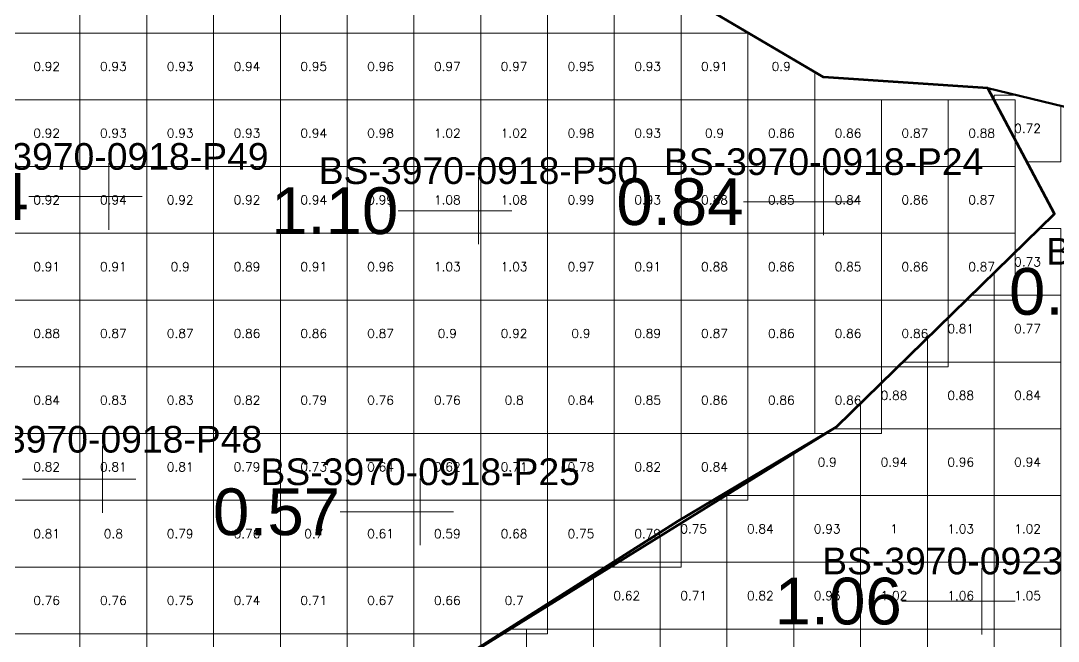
# Model space of a CAD drawing. Header units: inches. Extents: x 469759 to 470079, y 4349683 to 4349873.
# Drawn here: x 469908.42 to 469923.95, y 4349741.33 to 4349750.63 of the extents above; entities that cross this region are included whole.
import ezdxf
from ezdxf.enums import TextEntityAlignment as Align

# ---------------------------------------------------------------- set-up
doc = ezdxf.new("R2010")
doc.units = ezdxf.units.IN
doc.header["$MEASUREMENT"] = 0
for name, color, linetype, lineweight in [('点', 7, 'Continuous', 0), ('爆区方格网', 7, 'Continuous', 0), ('线条', 7, 'Continuous', 0), ('钻孔', 7, 'Continuous', 0)]:
    doc.layers.add(name, color=color, linetype=linetype, lineweight=lineweight)
doc.styles.add('3dmine_textStyle_1', font='txt.shx', dxfattribs={"height": 1, "bigfont": 'gbcbig.shx'})
doc.styles.add('3dmine_textStyle_2', font='arial.ttf', dxfattribs={"height": 1})

msp = doc.modelspace()

# ---------------------------------------------------------------- hatches: boundary and pattern name
at = {"layer": '钻孔', "linetype": 'Continuous', "lineweight": 0, "true_color": 0x00ffff, "extrusion": (0, 1, 0)}
for points in [[(-469910.736, 3959.602), (-469909.736, 3959.602), (-469909.736, 3972.602), (-469910.736, 3972.602)], [(-469921.438, 3959.664), (-469920.438, 3959.664), (-469920.438, 3972.664), (-469921.438, 3972.664)], [(-469910.641, 3959.669), (-469909.641, 3959.669), (-469909.641, 3972.669), (-469910.641, 3972.669)], [(-469915.398, 3959.63), (-469914.398, 3959.63), (-469914.398, 3972.63), (-469915.398, 3972.63)]]:
    msp.add_hatch(color=4, dxfattribs=at).paths.add_polyline_path(points, flags=0)
at = {"layer": '钻孔', "linetype": 'Continuous', "lineweight": 0, "true_color": 0x0000ff, "extrusion": (0, 1, 0)}
for points in [[(-469916.27, 3959.558), (-469915.27, 3959.558), (-469915.27, 3972.558), (-469916.27, 3972.558)], [(-469923.808, 3960.157), (-469922.808, 3960.157), (-469922.808, 3964.157), (-469923.808, 3964.157)]]:
    msp.add_hatch(color=5, dxfattribs=at).paths.add_polyline_path(points, flags=0)

# ---------------------------------------------------------------- linework, layer by layer
at = {"color": 5, "linetype": 'Continuous', "lineweight": 53, "elevation": 3966.246}
msp.add_lwpolyline([(469885.99, 4349718.382), (469904.397, 4349726.417), (469909.397, 4349735.816), (469909.188, 4349739.123), (469914.34, 4349740.643), (469918.257, 4349743.131), (469920.63, 4349744.542), (469923.896, 4349747.734), (469922.899, 4349749.619), (469920.438, 4349749.783), (469917.807, 4349751.337), (469919.44, 4349752.801), (469921.036, 4349753.929), (469923.781, 4349756.345), (469921.953, 4349757.713), (469919.744, 4349758.835), (469918.082, 4349760.773)], dxfattribs=at)
at = {"color": 1, "linetype": 'Continuous', "lineweight": 50, "true_color": 0xff0000, "elevation": 3966.246}
for points in [[(469874.939, 4349716.168), (469879.423, 4349718.362), (469885.99, 4349718.382), (469904.397, 4349726.417), (469909.397, 4349735.816), (469909.188, 4349739.123), (469914.34, 4349740.643), (469920.63, 4349744.542), (469923.896, 4349747.734), (469922.899, 4349749.619), (469922.899, 4349749.619)], [(469922.899, 4349749.619), (469930.619, 4349747.744), (469927.588, 4349745.496), (469927.738, 4349741.214), (469925.874, 4349738.479), (469920.687, 4349738.561), (469917.687, 4349735.561), (469916.154, 4349733.088), (469914.024, 4349730.958), (469913.154, 4349730.088), (469912.939, 4349729.926), (469911.939, 4349729.173), (469911.152, 4349728.58), (469909.939, 4349727.367), (469908.939, 4349726.367), (469908.152, 4349725.58), (469906.003, 4349724.058), (469905.903, 4349723.958), (469904.939, 4349722.994), (469903.939, 4349721.994), (469903.003, 4349721.058), (469902.938, 4349715.24)]]:
    msp.add_lwpolyline(points, dxfattribs=at)
at = {"color": 4, "linetype": 'Continuous', "lineweight": 0, "true_color": 0x00ffff, "elevation": 3966.246}
msp.add_lwpolyline([(469909.397, 4349735.816), (469909.188, 4349739.123), (469914.34, 4349740.643), (469919.755, 4349744), (469920.63, 4349744.542), (469923.896, 4349747.734), (469922.899, 4349749.619), (469930.619, 4349747.744), (469927.588, 4349745.496), (469927.738, 4349741.214), (469925.874, 4349738.479), (469920.687, 4349738.561), (469918.084, 4349735.958), (469917.687, 4349735.561), (469916.154, 4349733.088), (469914.313, 4349731.247), (469909.397, 4349735.816)], dxfattribs=at)
at = {"layer": '点', "color": 138, "linetype": 'Continuous', "lineweight": 0, "true_color": 0x004c4c}
for points, elevation in [([(469909.736, 4349747.494), (469909.736, 4349748.494)], 3972.602), ([(469920.438, 4349747.416), (469920.438, 4349748.416)], 3972.664), ([(469915.27, 4349747.281), (469915.27, 4349748.281)], 3972.558), ([(469910.236, 4349747.994), (469909.236, 4349747.994)], 3972.602), ([(469920.938, 4349747.916), (469919.938, 4349747.916)], 3972.664), ([(469915.77, 4349747.781), (469914.77, 4349747.781)], 3972.558), ([(469909.641, 4349743.257), (469909.641, 4349744.257)], 3972.669), ([(469910.141, 4349743.757), (469909.141, 4349743.757)], 3972.669), ([(469914.398, 4349742.77), (469914.398, 4349743.77)], 3972.63), ([(469914.898, 4349743.27), (469913.898, 4349743.27)], 3972.63), ([(469922.808, 4349741.433), (469922.808, 4349742.433)], 3964.157), ([(469923.308, 4349741.933), (469922.308, 4349741.933)], 3964.157)]:
    msp.add_lwpolyline(points, dxfattribs=dict(at, elevation=elevation))
at = {"layer": '爆区方格网', "color": 4, "linetype": 'Continuous', "lineweight": 0, "true_color": 0x00ffff}
for points, elevation in [([(469909.304, 4349750.442), (469908.304, 4349750.442), (469908.304, 4349751.442), (469909.304, 4349751.442), (469909.304, 4349750.442)], 3972.193), ([(469910.304, 4349750.442), (469909.304, 4349750.442), (469909.304, 4349751.442), (469910.304, 4349751.442), (469910.304, 4349750.442)], 3972.193), ([(469911.304, 4349750.442), (469910.304, 4349750.442), (469910.304, 4349751.442), (469911.304, 4349751.442), (469911.304, 4349750.442)], 3972.193), ([(469912.304, 4349750.442), (469911.304, 4349750.442), (469911.304, 4349751.442), (469912.304, 4349751.442), (469912.304, 4349750.442)], 3972.193), ([(469913.304, 4349750.442), (469912.304, 4349750.442), (469912.304, 4349751.442), (469913.304, 4349751.442), (469913.304, 4349750.442)], 3972.193), ([(469914.304, 4349750.442), (469913.304, 4349750.442), (469913.304, 4349751.442), (469914.304, 4349751.442), (469914.304, 4349750.442)], 3972.193), ([(469915.304, 4349750.442), (469914.304, 4349750.442), (469914.304, 4349751.442), (469915.304, 4349751.442), (469915.304, 4349750.442)], 3972.193), ([(469916.304, 4349750.442), (469915.304, 4349750.442), (469915.304, 4349751.442), (469916.304, 4349751.442), (469916.304, 4349750.442)], 3972.193), ([(469917.304, 4349750.442), (469916.304, 4349750.442), (469916.304, 4349751.442), (469917.304, 4349751.442), (469917.304, 4349750.442)], 3972.193), ([(469917.807, 4349751.337), (469918.304, 4349751.043), (469918.304, 4349750.442), (469917.304, 4349750.442), (469917.304, 4349751.442), (469917.924, 4349751.442), (469917.807, 4349751.337)], 3972.193), ([(469909.304, 4349749.442), (469908.304, 4349749.442), (469908.304, 4349750.442), (469909.304, 4349750.442), (469909.304, 4349749.442)], 3972.193), ([(469910.304, 4349749.442), (469909.304, 4349749.442), (469909.304, 4349750.442), (469910.304, 4349750.442), (469910.304, 4349749.442)], 3972.193), ([(469911.304, 4349749.442), (469910.304, 4349749.442), (469910.304, 4349750.442), (469911.304, 4349750.442), (469911.304, 4349749.442)], 3972.193), ([(469912.304, 4349749.442), (469911.304, 4349749.442), (469911.304, 4349750.442), (469912.304, 4349750.442), (469912.304, 4349749.442)], 3972.193), ([(469913.304, 4349749.442), (469912.304, 4349749.442), (469912.304, 4349750.442), (469913.304, 4349750.442), (469913.304, 4349749.442)], 3972.193), ([(469914.304, 4349749.442), (469913.304, 4349749.442), (469913.304, 4349750.442), (469914.304, 4349750.442), (469914.304, 4349749.442)], 3972.193), ([(469915.304, 4349749.442), (469914.304, 4349749.442), (469914.304, 4349750.442), (469915.304, 4349750.442), (469915.304, 4349749.442)], 3972.193), ([(469916.304, 4349749.442), (469915.304, 4349749.442), (469915.304, 4349750.442), (469916.304, 4349750.442), (469916.304, 4349749.442)], 3972.193), ([(469917.304, 4349749.442), (469916.304, 4349749.442), (469916.304, 4349750.442), (469917.304, 4349750.442), (469917.304, 4349749.442)], 3972.193), ([(469918.304, 4349749.442), (469917.304, 4349749.442), (469917.304, 4349750.442), (469918.304, 4349750.442), (469918.304, 4349749.442)], 3972.193), ([(469919.304, 4349749.442), (469918.304, 4349749.442), (469918.304, 4349750.442), (469919.304, 4349750.442), (469919.304, 4349749.442)], 3972.193), ([(469920.304, 4349749.862), (469920.304, 4349749.442), (469919.304, 4349749.442), (469919.304, 4349750.442), (469919.322, 4349750.442), (469920.304, 4349749.862)], 3972.193), ([(469909.304, 4349748.442), (469908.304, 4349748.442), (469908.304, 4349749.442), (469909.304, 4349749.442), (469909.304, 4349748.442)], 3972.193), ([(469910.304, 4349748.442), (469909.304, 4349748.442), (469909.304, 4349749.442), (469910.304, 4349749.442), (469910.304, 4349748.442)], 3972.193), ([(469911.304, 4349748.442), (469910.304, 4349748.442), (469910.304, 4349749.442), (469911.304, 4349749.442), (469911.304, 4349748.442)], 3972.193), ([(469912.304, 4349748.442), (469911.304, 4349748.442), (469911.304, 4349749.442), (469912.304, 4349749.442), (469912.304, 4349748.442)], 3972.193), ([(469913.304, 4349748.442), (469912.304, 4349748.442), (469912.304, 4349749.442), (469913.304, 4349749.442), (469913.304, 4349748.442)], 3972.193), ([(469914.304, 4349748.442), (469913.304, 4349748.442), (469913.304, 4349749.442), (469914.304, 4349749.442), (469914.304, 4349748.442)], 3972.193), ([(469915.304, 4349748.442), (469914.304, 4349748.442), (469914.304, 4349749.442), (469915.304, 4349749.442), (469915.304, 4349748.442)], 3972.193), ([(469916.304, 4349748.442), (469915.304, 4349748.442), (469915.304, 4349749.442), (469916.304, 4349749.442), (469916.304, 4349748.442)], 3972.193), ([(469917.304, 4349748.442), (469916.304, 4349748.442), (469916.304, 4349749.442), (469917.304, 4349749.442), (469917.304, 4349748.442)], 3972.193), ([(469918.304, 4349748.442), (469917.304, 4349748.442), (469917.304, 4349749.442), (469918.304, 4349749.442), (469918.304, 4349748.442)], 3972.193), ([(469919.304, 4349748.442), (469918.304, 4349748.442), (469918.304, 4349749.442), (469919.304, 4349749.442), (469919.304, 4349748.442)], 3972.193), ([(469920.304, 4349748.442), (469919.304, 4349748.442), (469919.304, 4349749.442), (469920.304, 4349749.442), (469920.304, 4349748.442)], 3972.193), ([(469921.304, 4349748.442), (469920.304, 4349748.442), (469920.304, 4349749.442), (469921.304, 4349749.442), (469921.304, 4349748.442)], 3972.193), ([(469922.304, 4349748.442), (469921.304, 4349748.442), (469921.304, 4349749.442), (469922.304, 4349749.442), (469922.304, 4349748.442)], 3972.193), ([(469923.304, 4349748.442), (469922.304, 4349748.442), (469922.304, 4349749.442), (469923.304, 4349749.442), (469923.304, 4349748.442)], 3972.193), ([(469923.991, 4349749.354), (469923.991, 4349748.514), (469923.484, 4349748.514), (469922.991, 4349749.446), (469922.991, 4349749.514), (469923.333, 4349749.514), (469923.991, 4349749.354)], 3964.157), ([(469909.304, 4349747.442), (469908.304, 4349747.442), (469908.304, 4349748.442), (469909.304, 4349748.442), (469909.304, 4349747.442)], 3972.193), ([(469910.304, 4349747.442), (469909.304, 4349747.442), (469909.304, 4349748.442), (469910.304, 4349748.442), (469910.304, 4349747.442)], 3972.193), ([(469911.304, 4349747.442), (469910.304, 4349747.442), (469910.304, 4349748.442), (469911.304, 4349748.442), (469911.304, 4349747.442)], 3972.193), ([(469912.304, 4349747.442), (469911.304, 4349747.442), (469911.304, 4349748.442), (469912.304, 4349748.442), (469912.304, 4349747.442)], 3972.193), ([(469913.304, 4349747.442), (469912.304, 4349747.442), (469912.304, 4349748.442), (469913.304, 4349748.442), (469913.304, 4349747.442)], 3972.193), ([(469914.304, 4349747.442), (469913.304, 4349747.442), (469913.304, 4349748.442), (469914.304, 4349748.442), (469914.304, 4349747.442)], 3972.193), ([(469915.304, 4349747.442), (469914.304, 4349747.442), (469914.304, 4349748.442), (469915.304, 4349748.442), (469915.304, 4349747.442)], 3972.193), ([(469916.304, 4349747.442), (469915.304, 4349747.442), (469915.304, 4349748.442), (469916.304, 4349748.442), (469916.304, 4349747.442)], 3972.193), ([(469917.304, 4349747.442), (469916.304, 4349747.442), (469916.304, 4349748.442), (469917.304, 4349748.442), (469917.304, 4349747.442)], 3972.193), ([(469918.304, 4349747.442), (469917.304, 4349747.442), (469917.304, 4349748.442), (469918.304, 4349748.442), (469918.304, 4349747.442)], 3972.193), ([(469919.304, 4349747.442), (469918.304, 4349747.442), (469918.304, 4349748.442), (469919.304, 4349748.442), (469919.304, 4349747.442)], 3972.193), ([(469920.304, 4349747.442), (469919.304, 4349747.442), (469919.304, 4349748.442), (469920.304, 4349748.442), (469920.304, 4349747.442)], 3972.193), ([(469921.304, 4349747.442), (469920.304, 4349747.442), (469920.304, 4349748.442), (469921.304, 4349748.442), (469921.304, 4349747.442)], 3972.193), ([(469922.304, 4349747.442), (469921.304, 4349747.442), (469921.304, 4349748.442), (469922.304, 4349748.442), (469922.304, 4349747.442)], 3972.193), ([(469923.304, 4349747.442), (469922.304, 4349747.442), (469922.304, 4349748.442), (469923.304, 4349748.442), (469923.304, 4349747.442)], 3972.193), ([(469909.304, 4349746.442), (469908.304, 4349746.442), (469908.304, 4349747.442), (469909.304, 4349747.442), (469909.304, 4349746.442)], 3972.193), ([(469910.304, 4349746.442), (469909.304, 4349746.442), (469909.304, 4349747.442), (469910.304, 4349747.442), (469910.304, 4349746.442)], 3972.193), ([(469911.304, 4349746.442), (469910.304, 4349746.442), (469910.304, 4349747.442), (469911.304, 4349747.442), (469911.304, 4349746.442)], 3972.193), ([(469912.304, 4349746.442), (469911.304, 4349746.442), (469911.304, 4349747.442), (469912.304, 4349747.442), (469912.304, 4349746.442)], 3972.193), ([(469913.304, 4349746.442), (469912.304, 4349746.442), (469912.304, 4349747.442), (469913.304, 4349747.442), (469913.304, 4349746.442)], 3972.193), ([(469914.304, 4349746.442), (469913.304, 4349746.442), (469913.304, 4349747.442), (469914.304, 4349747.442), (469914.304, 4349746.442)], 3972.193), ([(469915.304, 4349746.442), (469914.304, 4349746.442), (469914.304, 4349747.442), (469915.304, 4349747.442), (469915.304, 4349746.442)], 3972.193), ([(469916.304, 4349746.442), (469915.304, 4349746.442), (469915.304, 4349747.442), (469916.304, 4349747.442), (469916.304, 4349746.442)], 3972.193), ([(469917.304, 4349746.442), (469916.304, 4349746.442), (469916.304, 4349747.442), (469917.304, 4349747.442), (469917.304, 4349746.442)], 3972.193), ([(469918.304, 4349746.442), (469917.304, 4349746.442), (469917.304, 4349747.442), (469918.304, 4349747.442), (469918.304, 4349746.442)], 3972.193), ([(469919.304, 4349746.442), (469918.304, 4349746.442), (469918.304, 4349747.442), (469919.304, 4349747.442), (469919.304, 4349746.442)], 3972.193), ([(469920.304, 4349746.442), (469919.304, 4349746.442), (469919.304, 4349747.442), (469920.304, 4349747.442), (469920.304, 4349746.442)], 3972.193), ([(469921.304, 4349746.442), (469920.304, 4349746.442), (469920.304, 4349747.442), (469921.304, 4349747.442), (469921.304, 4349746.442)], 3972.193), ([(469922.304, 4349746.442), (469921.304, 4349746.442), (469921.304, 4349747.442), (469922.304, 4349747.442), (469922.304, 4349746.442)], 3972.193), ([(469923.304, 4349746.442), (469922.304, 4349746.442), (469922.304, 4349747.442), (469923.304, 4349747.442), (469923.304, 4349746.442)], 3972.193), ([(469923.991, 4349746.514), (469922.991, 4349746.514), (469922.991, 4349746.85), (469923.671, 4349747.514), (469923.991, 4349747.514), (469923.991, 4349746.514)], 3964.157), ([(469922.991, 4349745.514), (469921.991, 4349745.514), (469921.991, 4349745.872), (469922.647, 4349746.514), (469922.991, 4349746.514), (469922.991, 4349745.514)], 3964.157), ([(469923.991, 4349745.514), (469922.991, 4349745.514), (469922.991, 4349746.514), (469923.991, 4349746.514), (469923.991, 4349745.514)], 3964.157), ([(469909.304, 4349745.442), (469908.304, 4349745.442), (469908.304, 4349746.442), (469909.304, 4349746.442), (469909.304, 4349745.442)], 3972.193), ([(469910.304, 4349745.442), (469909.304, 4349745.442), (469909.304, 4349746.442), (469910.304, 4349746.442), (469910.304, 4349745.442)], 3972.193), ([(469911.304, 4349745.442), (469910.304, 4349745.442), (469910.304, 4349746.442), (469911.304, 4349746.442), (469911.304, 4349745.442)], 3972.193), ([(469912.304, 4349745.442), (469911.304, 4349745.442), (469911.304, 4349746.442), (469912.304, 4349746.442), (469912.304, 4349745.442)], 3972.193), ([(469913.304, 4349745.442), (469912.304, 4349745.442), (469912.304, 4349746.442), (469913.304, 4349746.442), (469913.304, 4349745.442)], 3972.193), ([(469914.304, 4349745.442), (469913.304, 4349745.442), (469913.304, 4349746.442), (469914.304, 4349746.442), (469914.304, 4349745.442)], 3972.193), ([(469915.304, 4349745.442), (469914.304, 4349745.442), (469914.304, 4349746.442), (469915.304, 4349746.442), (469915.304, 4349745.442)], 3972.193), ([(469916.304, 4349745.442), (469915.304, 4349745.442), (469915.304, 4349746.442), (469916.304, 4349746.442), (469916.304, 4349745.442)], 3972.193), ([(469917.304, 4349745.442), (469916.304, 4349745.442), (469916.304, 4349746.442), (469917.304, 4349746.442), (469917.304, 4349745.442)], 3972.193), ([(469918.304, 4349745.442), (469917.304, 4349745.442), (469917.304, 4349746.442), (469918.304, 4349746.442), (469918.304, 4349745.442)], 3972.193), ([(469919.304, 4349745.442), (469918.304, 4349745.442), (469918.304, 4349746.442), (469919.304, 4349746.442), (469919.304, 4349745.442)], 3972.193), ([(469920.304, 4349745.442), (469919.304, 4349745.442), (469919.304, 4349746.442), (469920.304, 4349746.442), (469920.304, 4349745.442)], 3972.193), ([(469921.304, 4349745.442), (469920.304, 4349745.442), (469920.304, 4349746.442), (469921.304, 4349746.442), (469921.304, 4349745.442)], 3972.193), ([(469922.304, 4349745.442), (469921.304, 4349745.442), (469921.304, 4349746.442), (469922.304, 4349746.442), (469922.304, 4349745.442)], 3972.193), ([(469909.304, 4349744.442), (469908.304, 4349744.442), (469908.304, 4349745.442), (469909.304, 4349745.442), (469909.304, 4349744.442)], 3972.193), ([(469910.304, 4349744.442), (469909.304, 4349744.442), (469909.304, 4349745.442), (469910.304, 4349745.442), (469910.304, 4349744.442)], 3972.193), ([(469911.304, 4349744.442), (469910.304, 4349744.442), (469910.304, 4349745.442), (469911.304, 4349745.442), (469911.304, 4349744.442)], 3972.193), ([(469912.304, 4349744.442), (469911.304, 4349744.442), (469911.304, 4349745.442), (469912.304, 4349745.442), (469912.304, 4349744.442)], 3972.193), ([(469913.304, 4349744.442), (469912.304, 4349744.442), (469912.304, 4349745.442), (469913.304, 4349745.442), (469913.304, 4349744.442)], 3972.193), ([(469914.304, 4349744.442), (469913.304, 4349744.442), (469913.304, 4349745.442), (469914.304, 4349745.442), (469914.304, 4349744.442)], 3972.193), ([(469915.304, 4349744.442), (469914.304, 4349744.442), (469914.304, 4349745.442), (469915.304, 4349745.442), (469915.304, 4349744.442)], 3972.193), ([(469916.304, 4349744.442), (469915.304, 4349744.442), (469915.304, 4349745.442), (469916.304, 4349745.442), (469916.304, 4349744.442)], 3972.193), ([(469917.304, 4349744.442), (469916.304, 4349744.442), (469916.304, 4349745.442), (469917.304, 4349745.442), (469917.304, 4349744.442)], 3972.193), ([(469918.304, 4349744.442), (469917.304, 4349744.442), (469917.304, 4349745.442), (469918.304, 4349745.442), (469918.304, 4349744.442)], 3972.193), ([(469919.304, 4349744.442), (469918.304, 4349744.442), (469918.304, 4349745.442), (469919.304, 4349745.442), (469919.304, 4349744.442)], 3972.193), ([(469920.304, 4349744.442), (469919.304, 4349744.442), (469919.304, 4349745.442), (469920.304, 4349745.442), (469920.304, 4349744.442)], 3972.193), ([(469921.304, 4349744.442), (469920.469, 4349744.442), (469920.63, 4349744.542), (469920.462, 4349744.442), (469920.304, 4349744.442), (469920.304, 4349745.442), (469921.304, 4349745.442), (469921.304, 4349744.442)], 3972.193), ([(469921.991, 4349744.514), (469920.991, 4349744.514), (469920.991, 4349744.895), (469921.624, 4349745.514), (469921.991, 4349745.514), (469921.991, 4349744.514)], 3964.157), ([(469922.991, 4349744.514), (469921.991, 4349744.514), (469921.991, 4349745.514), (469922.991, 4349745.514), (469922.991, 4349744.514)], 3964.157), ([(469923.991, 4349744.514), (469922.991, 4349744.514), (469922.991, 4349745.514), (469923.991, 4349745.514), (469923.991, 4349744.514)], 3964.157), ([(469909.304, 4349743.442), (469908.304, 4349743.442), (469908.304, 4349744.442), (469909.304, 4349744.442), (469909.304, 4349743.442)], 3972.193), ([(469910.304, 4349743.442), (469909.304, 4349743.442), (469909.304, 4349744.442), (469910.304, 4349744.442), (469910.304, 4349743.442)], 3972.193), ([(469911.304, 4349743.442), (469910.304, 4349743.442), (469910.304, 4349744.442), (469911.304, 4349744.442), (469911.304, 4349743.442)], 3972.193), ([(469912.304, 4349743.442), (469911.304, 4349743.442), (469911.304, 4349744.442), (469912.304, 4349744.442), (469912.304, 4349743.442)], 3972.193), ([(469913.304, 4349743.442), (469912.304, 4349743.442), (469912.304, 4349744.442), (469913.304, 4349744.442), (469913.304, 4349743.442)], 3972.193), ([(469914.304, 4349743.442), (469913.304, 4349743.442), (469913.304, 4349744.442), (469914.304, 4349744.442), (469914.304, 4349743.442)], 3972.193), ([(469915.304, 4349743.442), (469914.304, 4349743.442), (469914.304, 4349744.442), (469915.304, 4349744.442), (469915.304, 4349743.442)], 3972.193), ([(469916.304, 4349743.442), (469915.304, 4349743.442), (469915.304, 4349744.442), (469916.304, 4349744.442), (469916.304, 4349743.442)], 3972.193), ([(469917.304, 4349743.442), (469916.304, 4349743.442), (469916.304, 4349744.442), (469917.304, 4349744.442), (469917.304, 4349743.442)], 3972.193), ([(469918.304, 4349743.442), (469917.304, 4349743.442), (469917.304, 4349744.442), (469918.304, 4349744.442), (469918.304, 4349743.442)], 3972.193), ([(469919.304, 4349743.753), (469918.78, 4349743.442), (469918.304, 4349743.442), (469918.304, 4349744.442), (469919.304, 4349744.442), (469919.304, 4349743.753)], 3972.193), ([(469920.991, 4349743.514), (469919.991, 4349743.514), (469919.991, 4349744.146), (469920.584, 4349744.514), (469920.991, 4349744.514), (469920.991, 4349743.514)], 3964.157), ([(469921.991, 4349743.514), (469920.991, 4349743.514), (469920.991, 4349744.514), (469921.991, 4349744.514), (469921.991, 4349743.514)], 3964.157), ([(469922.991, 4349743.514), (469921.991, 4349743.514), (469921.991, 4349744.514), (469922.991, 4349744.514), (469922.991, 4349743.514)], 3964.157), ([(469923.991, 4349743.514), (469922.991, 4349743.514), (469922.991, 4349744.514), (469923.991, 4349744.514), (469923.991, 4349743.514)], 3964.157), ([(469919.304, 4349743.442), (469918.856, 4349743.442), (469919.304, 4349743.72), (469919.304, 4349743.442)], 3972.193), ([(469918.991, 4349742.514), (469917.991, 4349742.514), (469917.991, 4349742.906), (469918.971, 4349743.514), (469918.991, 4349743.514), (469918.991, 4349742.514)], 3964.157), ([(469919.991, 4349742.514), (469918.991, 4349742.514), (469918.991, 4349743.514), (469919.991, 4349743.514), (469919.991, 4349742.514)], 3964.157), ([(469920.991, 4349742.514), (469919.991, 4349742.514), (469919.991, 4349743.514), (469920.991, 4349743.514), (469920.991, 4349742.514)], 3964.157), ([(469921.991, 4349742.514), (469920.991, 4349742.514), (469920.991, 4349743.514), (469921.991, 4349743.514), (469921.991, 4349742.514)], 3964.157), ([(469922.991, 4349742.514), (469921.991, 4349742.514), (469921.991, 4349743.514), (469922.991, 4349743.514), (469922.991, 4349742.514)], 3964.157), ([(469923.991, 4349742.514), (469922.991, 4349742.514), (469922.991, 4349743.514), (469923.991, 4349743.514), (469923.991, 4349742.514)], 3964.157), ([(469909.304, 4349742.442), (469908.304, 4349742.442), (469908.304, 4349743.442), (469909.304, 4349743.442), (469909.304, 4349742.442)], 3972.193), ([(469910.304, 4349742.442), (469909.304, 4349742.442), (469909.304, 4349743.442), (469910.304, 4349743.442), (469910.304, 4349742.442)], 3972.193), ([(469911.304, 4349742.442), (469910.304, 4349742.442), (469910.304, 4349743.442), (469911.304, 4349743.442), (469911.304, 4349742.442)], 3972.193), ([(469912.304, 4349742.442), (469911.304, 4349742.442), (469911.304, 4349743.442), (469912.304, 4349743.442), (469912.304, 4349742.442)], 3972.193), ([(469913.304, 4349742.442), (469912.304, 4349742.442), (469912.304, 4349743.442), (469913.304, 4349743.442), (469913.304, 4349742.442)], 3972.193), ([(469914.304, 4349742.442), (469913.304, 4349742.442), (469913.304, 4349743.442), (469914.304, 4349743.442), (469914.304, 4349742.442)], 3972.193), ([(469915.304, 4349742.442), (469914.304, 4349742.442), (469914.304, 4349743.442), (469915.304, 4349743.442), (469915.304, 4349742.442)], 3972.193), ([(469916.304, 4349742.442), (469915.304, 4349742.442), (469915.304, 4349743.442), (469916.304, 4349743.442), (469916.304, 4349742.442)], 3972.193), ([(469917.304, 4349742.525), (469917.172, 4349742.442), (469916.304, 4349742.442), (469916.304, 4349743.442), (469917.304, 4349743.442), (469917.304, 4349742.525)], 3972.193), ([(469918.304, 4349743.159), (469918.257, 4349743.131), (469917.304, 4349742.525), (469917.304, 4349743.442), (469918.304, 4349743.442), (469918.304, 4349743.159)], 3972.193), ([(469918.304, 4349742.442), (469917.304, 4349742.442), (469917.304, 4349742.48), (469918.304, 4349743.1), (469918.304, 4349742.442)], 3972.193), ([(469909.304, 4349741.442), (469908.304, 4349741.442), (469908.304, 4349742.442), (469909.304, 4349742.442), (469909.304, 4349741.442)], 3972.193), ([(469910.304, 4349741.442), (469909.304, 4349741.442), (469909.304, 4349742.442), (469910.304, 4349742.442), (469910.304, 4349741.442)], 3972.193), ([(469911.304, 4349741.442), (469910.304, 4349741.442), (469910.304, 4349742.442), (469911.304, 4349742.442), (469911.304, 4349741.442)], 3972.193), ([(469912.304, 4349741.442), (469911.304, 4349741.442), (469911.304, 4349742.442), (469912.304, 4349742.442), (469912.304, 4349741.442)], 3972.193), ([(469913.304, 4349741.442), (469912.304, 4349741.442), (469912.304, 4349742.442), (469913.304, 4349742.442), (469913.304, 4349741.442)], 3972.193), ([(469914.304, 4349741.442), (469913.304, 4349741.442), (469913.304, 4349742.442), (469914.304, 4349742.442), (469914.304, 4349741.442)], 3972.193), ([(469915.304, 4349741.442), (469914.304, 4349741.442), (469914.304, 4349742.442), (469915.304, 4349742.442), (469915.304, 4349741.442)], 3972.193), ([(469916.304, 4349741.89), (469915.598, 4349741.442), (469915.304, 4349741.442), (469915.304, 4349742.442), (469916.304, 4349742.442), (469916.304, 4349741.89)], 3972.193), ([(469917.991, 4349741.514), (469916.991, 4349741.514), (469916.991, 4349742.286), (469917.358, 4349742.514), (469917.991, 4349742.514), (469917.991, 4349741.514)], 3964.157), ([(469917.304, 4349742.442), (469917.242, 4349742.442), (469917.304, 4349742.48), (469917.304, 4349742.442)], 3972.193), ([(469918.991, 4349741.514), (469917.991, 4349741.514), (469917.991, 4349742.514), (469918.991, 4349742.514), (469918.991, 4349741.514)], 3964.157), ([(469919.991, 4349741.514), (469918.991, 4349741.514), (469918.991, 4349742.514), (469919.991, 4349742.514), (469919.991, 4349741.514)], 3964.157), ([(469920.991, 4349741.514), (469919.991, 4349741.514), (469919.991, 4349742.514), (469920.991, 4349742.514), (469920.991, 4349741.514)], 3964.157), ([(469921.991, 4349741.514), (469920.991, 4349741.514), (469920.991, 4349742.514), (469921.991, 4349742.514), (469921.991, 4349741.514)], 3964.157), ([(469922.991, 4349741.514), (469921.991, 4349741.514), (469921.991, 4349742.514), (469922.991, 4349742.514), (469922.991, 4349741.514)], 3964.157), ([(469923.991, 4349741.514), (469922.991, 4349741.514), (469922.991, 4349742.514), (469923.991, 4349742.514), (469923.991, 4349741.514)], 3964.157), ([(469916.304, 4349741.442), (469915.629, 4349741.442), (469916.304, 4349741.86), (469916.304, 4349741.442)], 3972.193), ([(469915.991, 4349740.514), (469914.991, 4349740.514), (469914.991, 4349741.046), (469915.745, 4349741.514), (469915.991, 4349741.514), (469915.991, 4349740.514)], 3964.157), ([(469916.991, 4349740.514), (469915.991, 4349740.514), (469915.991, 4349741.514), (469916.991, 4349741.514), (469916.991, 4349740.514)], 3964.157), ([(469917.991, 4349740.514), (469916.991, 4349740.514), (469916.991, 4349741.514), (469917.991, 4349741.514), (469917.991, 4349740.514)], 3964.157), ([(469918.991, 4349740.514), (469917.991, 4349740.514), (469917.991, 4349741.514), (469918.991, 4349741.514), (469918.991, 4349740.514)], 3964.157), ([(469919.991, 4349740.514), (469918.991, 4349740.514), (469918.991, 4349741.514), (469919.991, 4349741.514), (469919.991, 4349740.514)], 3964.157), ([(469920.991, 4349740.514), (469919.991, 4349740.514), (469919.991, 4349741.514), (469920.991, 4349741.514), (469920.991, 4349740.514)], 3964.157), ([(469921.991, 4349740.514), (469920.991, 4349740.514), (469920.991, 4349741.514), (469921.991, 4349741.514), (469921.991, 4349740.514)], 3964.157), ([(469922.991, 4349740.514), (469921.991, 4349740.514), (469921.991, 4349741.514), (469922.991, 4349741.514), (469922.991, 4349740.514)], 3964.157), ([(469923.991, 4349740.514), (469922.991, 4349740.514), (469922.991, 4349741.514), (469923.991, 4349741.514), (469923.991, 4349740.514)], 3964.157), ([(469909.304, 4349740.442), (469908.304, 4349740.442), (469908.304, 4349741.442), (469909.304, 4349741.442), (469909.304, 4349740.442)], 3972.193), ([(469910.304, 4349740.442), (469909.304, 4349740.442), (469909.304, 4349741.442), (469910.304, 4349741.442), (469910.304, 4349740.442)], 3972.193), ([(469911.304, 4349740.442), (469910.304, 4349740.442), (469910.304, 4349741.442), (469911.304, 4349741.442), (469911.304, 4349740.442)], 3972.193), ([(469912.304, 4349740.442), (469911.304, 4349740.442), (469911.304, 4349741.442), (469912.304, 4349741.442), (469912.304, 4349740.442)], 3972.193), ([(469913.304, 4349740.442), (469912.304, 4349740.442), (469912.304, 4349741.442), (469913.304, 4349741.442), (469913.304, 4349740.442)], 3972.193), ([(469914.304, 4349740.442), (469913.304, 4349740.442), (469913.304, 4349741.442), (469914.304, 4349741.442), (469914.304, 4349740.442)], 3972.193), ([(469915.304, 4349741.255), (469914.34, 4349740.643), (469915.304, 4349741.24), (469915.304, 4349740.442), (469914.304, 4349740.442), (469914.304, 4349741.442), (469915.304, 4349741.442), (469915.304, 4349741.255)], 3972.193)]:
    msp.add_lwpolyline(points, dxfattribs=dict(at, elevation=elevation))
at = {"layer": '线条', "color": 138, "linetype": 'Continuous', "lineweight": 0, "true_color": 0x004c4c}
for points, elevation in [([(469909.736, 4349747.994), (469909.736, 4349747.994), (469909.736, 4349747.994)], 3972.602), ([(469920.438, 4349747.916), (469920.438, 4349747.916), (469920.438, 4349747.916)], 3972.664), ([(469915.27, 4349747.781), (469915.27, 4349747.781), (469915.27, 4349747.781)], 3972.558), ([(469909.641, 4349743.757), (469909.641, 4349743.757), (469909.641, 4349743.757)], 3972.669), ([(469914.398, 4349743.27), (469914.398, 4349743.27), (469914.398, 4349743.27)], 3972.63), ([(469922.808, 4349741.933), (469922.808, 4349741.933), (469922.808, 4349741.933)], 3964.157)]:
    msp.add_lwpolyline(points, dxfattribs=dict(at, elevation=elevation))
at = {"layer": '钻孔', "color": 4, "linetype": 'Continuous', "lineweight": 0, "true_color": 0x00ffff}
for points, elevation in [([(469909.736, 4349747.994), (469908.536, 4349747.994)], 3972.602), ([(469909.736, 4349747.994), (469908.536, 4349747.994)], 3959.602), ([(469920.438, 4349747.916), (469919.238, 4349747.916)], 3972.664), ([(469920.438, 4349747.916), (469919.238, 4349747.916)], 3959.664), ([(469909.641, 4349743.757), (469908.441, 4349743.757)], 3972.669), ([(469909.641, 4349743.757), (469908.441, 4349743.757)], 3959.669), ([(469914.398, 4349743.27), (469913.198, 4349743.27)], 3972.63), ([(469914.398, 4349743.27), (469913.198, 4349743.27)], 3959.63)]:
    msp.add_lwpolyline(points, dxfattribs=dict(at, elevation=elevation))
at = {"layer": '钻孔', "color": 5, "linetype": 'Continuous', "lineweight": 0, "true_color": 0x0000ff}
for points, elevation in [([(469915.27, 4349747.781), (469914.07, 4349747.781)], 3972.558), ([(469915.27, 4349747.781), (469914.07, 4349747.781)], 3959.558), ([(469922.808, 4349741.933), (469921.608, 4349741.933)], 3964.157), ([(469922.808, 4349741.933), (469921.608, 4349741.933)], 3960.157)]:
    msp.add_lwpolyline(points, dxfattribs=dict(at, elevation=elevation))

# ---------------------------------------------------------------- texts
at = {"color": 4, "linetype": 'Continuous', "lineweight": 0, "true_color": 0x00ffff, "style": '3dmine_textStyle_1'}
for s, height, p in [('0.92', 0.1333, (469908.804, 4349749.942, 3972.193)), ('0.93', 0.1333, (469909.804, 4349749.942, 3972.193)), ('0.93', 0.1333, (469910.804, 4349749.942, 3972.193)), ('0.94', 0.1333, (469911.804, 4349749.942, 3972.193)), ('0.95', 0.1333, (469912.804, 4349749.942, 3972.193)), ('0.96', 0.1333, (469913.804, 4349749.942, 3972.193)), ('0.97', 0.1333, (469914.804, 4349749.942, 3972.193)), ('0.97', 0.1333, (469915.804, 4349749.942, 3972.193)), ('0.95', 0.1333, (469916.804, 4349749.942, 3972.193)), ('0.93', 0.1333, (469917.804, 4349749.942, 3972.193)), ('0.91', 0.1333, (469918.804, 4349749.942, 3972.193)), ('0.9', 0.1333, (469919.804, 4349749.942, 3972.193)), ('0.92', 0.1333, (469908.804, 4349748.942, 3972.193)), ('0.93', 0.1333, (469909.804, 4349748.942, 3972.193)), ('0.93', 0.1333, (469910.804, 4349748.942, 3972.193)), ('0.93', 0.1333, (469911.804, 4349748.942, 3972.193)), ('0.94', 0.1333, (469912.804, 4349748.942, 3972.193)), ('0.98', 0.1333, (469913.804, 4349748.942, 3972.193)), ('1.02', 0.1333, (469914.804, 4349748.942, 3972.193)), ('1.02', 0.1333, (469915.804, 4349748.942, 3972.193)), ('0.98', 0.1333, (469916.804, 4349748.942, 3972.193)), ('0.93', 0.1333, (469917.804, 4349748.942, 3972.193)), ('0.9', 0.1333, (469918.804, 4349748.942, 3972.193)), ('0.86', 0.1333, (469919.804, 4349748.942, 3972.193)), ('0.86', 0.1333, (469920.804, 4349748.942, 3972.193)), ('0.87', 0.1333, (469921.804, 4349748.942, 3972.193)), ('0.88', 0.1333, (469922.804, 4349748.942, 3972.193)), ('0.72', 0.1333, (469923.491, 4349749.014, 3964.157)), ('0.92', 0.1333, (469908.804, 4349747.942, 3972.193)), ('0.94', 0.1333, (469909.804, 4349747.942, 3972.193)), ('0.92', 0.1333, (469910.804, 4349747.942, 3972.193)), ('0.92', 0.1333, (469911.804, 4349747.942, 3972.193)), ('0.94', 0.1333, (469912.804, 4349747.942, 3972.193)), ('0.99', 0.1333, (469913.804, 4349747.942, 3972.193)), ('1.08', 0.1333, (469914.804, 4349747.942, 3972.193)), ('1.08', 0.1333, (469915.804, 4349747.942, 3972.193)), ('0.99', 0.1333, (469916.804, 4349747.942, 3972.193)), ('0.93', 0.1333, (469917.804, 4349747.942, 3972.193)), ('0.88', 0.1333, (469918.804, 4349747.942, 3972.193)), ('0.85', 0.1333, (469919.804, 4349747.942, 3972.193)), ('0.84', 0.1333, (469920.804, 4349747.942, 3972.193)), ('0.86', 0.1333, (469921.804, 4349747.942, 3972.193)), ('0.87', 0.1333, (469922.804, 4349747.942, 3972.193)), ('0.91', 0.1333, (469908.804, 4349746.942, 3972.193)), ('0.91', 0.1333, (469909.804, 4349746.942, 3972.193)), ('0.9', 0.1333, (469910.804, 4349746.942, 3972.193)), ('0.89', 0.1333, (469911.804, 4349746.942, 3972.193)), ('0.91', 0.1333, (469912.804, 4349746.942, 3972.193)), ('0.96', 0.1333, (469913.804, 4349746.942, 3972.193)), ('1.03', 0.1333, (469914.804, 4349746.942, 3972.193)), ('1.03', 0.1333, (469915.804, 4349746.942, 3972.193)), ('0.97', 0.1333, (469916.804, 4349746.942, 3972.193)), ('0.91', 0.1333, (469917.804, 4349746.942, 3972.193)), ('0.88', 0.1333, (469918.804, 4349746.942, 3972.193)), ('0.86', 0.1333, (469919.804, 4349746.942, 3972.193)), ('0.85', 0.1333, (469920.804, 4349746.942, 3972.193)), ('0.86', 0.1333, (469921.804, 4349746.942, 3972.193)), ('0.87', 0.1333, (469922.804, 4349746.942, 3972.193)), ('0.73', 0.1333, (469923.491, 4349747.014, 3964.157)), ('0.88', 0.1333, (469908.804, 4349745.942, 3972.193)), ('0.87', 0.1333, (469909.804, 4349745.942, 3972.193)), ('0.87', 0.1333, (469910.804, 4349745.942, 3972.193)), ('0.86', 0.1333, (469911.804, 4349745.942, 3972.193)), ('0.86', 0.1333, (469912.804, 4349745.942, 3972.193)), ('0.87', 0.1333, (469913.804, 4349745.942, 3972.193)), ('0.9', 0.1333, (469914.804, 4349745.942, 3972.193)), ('0.92', 0.1333, (469915.804, 4349745.942, 3972.193)), ('0.9', 0.1333, (469916.804, 4349745.942, 3972.193)), ('0.89', 0.1333, (469917.804, 4349745.942, 3972.193)), ('0.87', 0.1333, (469918.804, 4349745.942, 3972.193)), ('0.86', 0.1333, (469919.804, 4349745.942, 3972.193)), ('0.86', 0.1333, (469920.804, 4349745.942, 3972.193)), ('0.86', 0.1333, (469921.804, 4349745.942, 3972.193)), ('0.81', 0.1333, (469922.491, 4349746.014, 3964.157)), ('0.77', 0.1333, (469923.491, 4349746.014, 3964.157)), ('0.88', 0.1333, (469921.491, 4349745.014, 3964.157)), ('0.88', 0.1333, (469922.491, 4349745.014, 3964.157)), ('0.84', 0.1333, (469923.491, 4349745.014, 3964.157)), ('0.84', 0.1333, (469908.804, 4349744.942, 3972.193)), ('0.83', 0.1333, (469909.804, 4349744.942, 3972.193)), ('0.83', 0.1333, (469910.804, 4349744.942, 3972.193)), ('0.82', 0.1333, (469911.804, 4349744.942, 3972.193)), ('0.79', 0.1333, (469912.804, 4349744.942, 3972.193)), ('0.76', 0.1333, (469913.804, 4349744.942, 3972.193)), ('0.76', 0.1333, (469914.804, 4349744.942, 3972.193)), ('0.8', 0.1333, (469915.804, 4349744.942, 3972.193)), ('0.84', 0.1333, (469916.804, 4349744.942, 3972.193)), ('0.85', 0.1333, (469917.804, 4349744.942, 3972.193)), ('0.86', 0.1333, (469918.804, 4349744.942, 3972.193)), ('0.86', 0.1333, (469919.804, 4349744.942, 3972.193)), ('0.86', 0.1333, (469920.804, 4349744.942, 3972.193)), ('0.82', 0.1333, (469908.804, 4349743.942, 3972.193)), ('0.81', 0.1333, (469909.804, 4349743.942, 3972.193)), ('0.81', 0.1333, (469910.804, 4349743.942, 3972.193)), ('0.79', 0.1333, (469911.804, 4349743.942, 3972.193)), ('0.73', 0.1333, (469912.804, 4349743.942, 3972.193)), ('0.64', 0.1333, (469913.804, 4349743.942, 3972.193)), ('0.62', 0.1333, (469914.804, 4349743.942, 3972.193)), ('0.71', 0.1333, (469915.804, 4349743.942, 3972.193)), ('0.78', 0.1333, (469916.804, 4349743.942, 3972.193)), ('0.82', 0.1333, (469917.804, 4349743.942, 3972.193)), ('0.84', 0.1333, (469918.804, 4349743.942, 3972.193)), ('0.9', 0.1333, (469920.491, 4349744.014, 3964.157)), ('0.94', 0.1333, (469921.491, 4349744.014, 3964.157)), ('0.96', 0.1333, (469922.491, 4349744.014, 3964.157)), ('0.94', 0.1333, (469923.491, 4349744.014, 3964.157)), ('0.75', 0.1333, (469918.491, 4349743.014, 3964.157)), ('0.84', 0.1333, (469919.491, 4349743.014, 3964.157)), ('0.93', 0.1333, (469920.491, 4349743.014, 3964.157)), ('1', 0.133, (469921.491, 4349743.014, 3964.157)), ('1.03', 0.1333, (469922.491, 4349743.014, 3964.157)), ('1.02', 0.1333, (469923.491, 4349743.014, 3964.157)), ('0.81', 0.1333, (469908.804, 4349742.942, 3972.193)), ('0.8', 0.1333, (469909.804, 4349742.942, 3972.193)), ('0.79', 0.1333, (469910.804, 4349742.942, 3972.193)), ('0.76', 0.1333, (469911.804, 4349742.942, 3972.193)), ('0.7', 0.1333, (469912.804, 4349742.942, 3972.193)), ('0.61', 0.1333, (469913.804, 4349742.942, 3972.193)), ('0.59', 0.1333, (469914.804, 4349742.942, 3972.193)), ('0.68', 0.1333, (469915.804, 4349742.942, 3972.193)), ('0.75', 0.1333, (469916.804, 4349742.942, 3972.193)), ('0.79', 0.1333, (469917.804, 4349742.942, 3972.193)), ('0.76', 0.1333, (469908.804, 4349741.942, 3972.193)), ('0.76', 0.1333, (469909.804, 4349741.942, 3972.193)), ('0.75', 0.1333, (469910.804, 4349741.942, 3972.193)), ('0.74', 0.1333, (469911.804, 4349741.942, 3972.193)), ('0.71', 0.1333, (469912.804, 4349741.942, 3972.193)), ('0.67', 0.1333, (469913.804, 4349741.942, 3972.193)), ('0.66', 0.1333, (469914.804, 4349741.942, 3972.193)), ('0.7', 0.1333, (469915.804, 4349741.942, 3972.193)), ('0.62', 0.1333, (469917.491, 4349742.014, 3964.157)), ('0.71', 0.1333, (469918.491, 4349742.014, 3964.157)), ('0.82', 0.1333, (469919.491, 4349742.014, 3964.157)), ('0.93', 0.1333, (469920.491, 4349742.014, 3964.157)), ('1.02', 0.1333, (469921.491, 4349742.014, 3964.157)), ('1.06', 0.1333, (469922.491, 4349742.014, 3964.157)), ('1.05', 0.1333, (469923.491, 4349742.014, 3964.157))]:
    msp.add_text(s, height=height, dxfattribs=at).set_placement(p, align=Align.MIDDLE_CENTER)
at = {"layer": '钻孔', "color": 138, "linetype": 'Continuous', "lineweight": 0, "true_color": 0x004c4c, "style": '3dmine_textStyle_2'}
for s, p in [('BS-3970-0918-P49', (469909.736, 4349748.394, 3972.602)), ('BS-3970-0918-P24', (469920.438, 4349748.316, 3972.664)), ('BS-3970-0918-P50', (469915.27, 4349748.181, 3972.558)), ('BS-3970-0923-BL10', (469926.317, 4349746.972, 3964.126)), ('BS-3970-0918-P48', (469909.641, 4349744.157, 3972.669)), ('BS-3970-0918-P25', (469914.398, 4349743.67, 3972.63)), ('BS-3970-0923-BL9', (469922.808, 4349742.333, 3964.157))]:
    msp.add_text(s, height=0.4, dxfattribs=at).set_placement(p, align=Align.CENTER)
at = {"layer": '钻孔', "color": 4, "linetype": 'Continuous', "lineweight": 0, "true_color": 0x00ffff, "style": '3dmine_textStyle_2'}
for s, p in [('0.94', (469908.536, 4349747.994, 3966.102)), ('0.84', (469919.238, 4349747.916, 3966.164)), ('0.65', (469925.117, 4349746.572, 3962.126)), ('0.57', (469913.198, 4349743.27, 3966.13))]:
    msp.add_text(s, height=0.7, dxfattribs=at).set_placement(p, align=Align.MIDDLE_RIGHT)
at = {"layer": '钻孔', "color": 5, "linetype": 'Continuous', "lineweight": 0, "true_color": 0x0000ff, "style": '3dmine_textStyle_2'}
for s, p in [('1.10', (469914.07, 4349747.781, 3966.058)), ('1.06', (469921.608, 4349741.933, 3962.157))]:
    msp.add_text(s, height=0.7, dxfattribs=at).set_placement(p, align=Align.MIDDLE_RIGHT)

doc.saveas('drawing.dxf')
